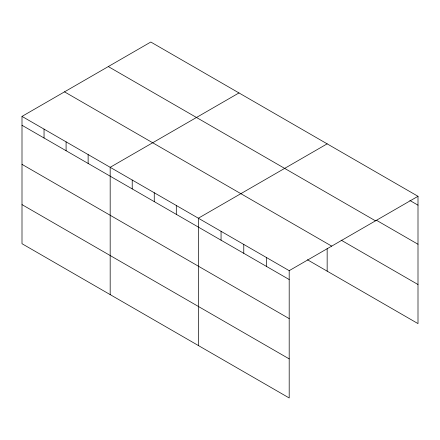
<?xml version="1.0" encoding="UTF-8"?>
<svg xmlns="http://www.w3.org/2000/svg" width="440" height="440" viewBox="0 0 440 440"><rect width="100%" height="100%" fill="white"/><g stroke="black" fill="none" stroke-linecap="round" stroke-linejoin="round"><path stroke-width="0.66" d="M289.195 318.62L289.195 270.661L22 116.397L22 243.705L289.195 397.969L289.195 318.62L22 164.357M307.434 259.765L418 323.604L418 196.295L150.805 42.031L22 116.397M238.981 92.939L110.176 167.305L110.176 294.613M327.157 143.847L198.347 218.213L198.347 345.521M289.195 270.661L418 196.295M409.849 200.464L418 205.167M376.651 220.38L418 244.25M108.301 66.572L375.496 220.836M341.132 240.141L418 284.52M64.504 91.856L331.7 246.12M22 125.274L289.195 279.532M22 204.622L289.195 358.886M327.157 248.529L327.157 271.156M266.481 257.548L266.481 266.42M243.771 244.437L243.771 253.308M221.062 231.325L221.062 240.196M176.303 205.486L176.303 214.357M154.259 192.759L154.259 201.63M132.215 180.031L132.215 188.903M88.132 154.578L88.132 163.455M66.088 141.851L66.088 150.728M44.044 129.124L44.044 138.001"/></g></svg>
